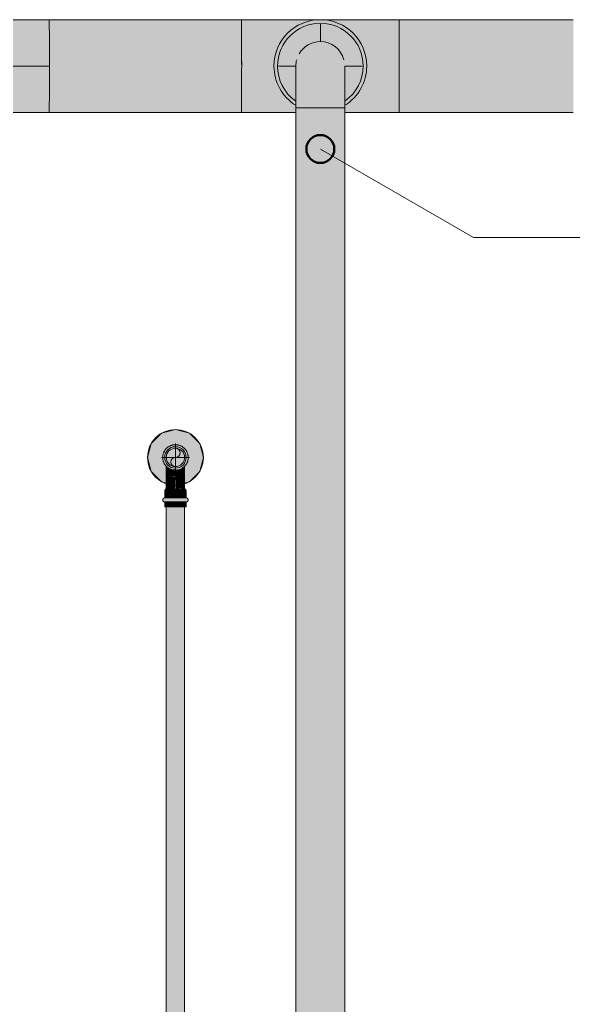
# Model space of a CAD drawing. Header units: inches. Extents: x -3385 to 41, y 7 to 1342.
# Drawn here: x -221.1 to -181.6, y 104.6 to 175 of the extents above; entities that cross this region are included whole.
import ezdxf

# ---------------------------------------------------------------- set-up
doc = ezdxf.new("R2010")
doc.units = ezdxf.units.IN
doc.header["$MEASUREMENT"] = 0
for name, color, linetype, lineweight in [('A-ANNO-NOTE', 131, 'Continuous', 9), ('G-ANNO-DIMS', 111, 'Continuous', 9), ('P-PIPE', 3, 'Continuous', 9), ('P-PIPE-CNTR', 3, 'Continuous', 9)]:
    doc.layers.add(name, color=color, linetype=linetype, lineweight=lineweight)

# ---------------------------------------------------------------- blocks, each defined once
blk = doc.blocks.new('Elbow - Welded - Generic - Standard-1141651-LOWER PARKING')
at = {"layer": 'P-PIPE'}
h = blk.add_hatch(color=256, dxfattribs=at)
h.paths.add_polyline_path([(-219.015, 174.932), (-219.017, 175.045), (-219.794, 175.045)], flags=0)
h.paths.add_polyline_path([(-219.81, 171.732), (-219.01, 171.732), (-219.015, 174.932), (-219.794, 175.045), (-224.998, 175.045), (-224.143, 174.932), (-223.325, 174.586), (-222.658, 174.074), (-222.131, 173.386), (-221.801, 172.588), (-221.688, 171.732), (-220.035, 171.732)], flags=0)
blk.add_hatch(color=256, dxfattribs=at).paths.add_polyline_path([(-219.017, 168.419), (-219.012, 169.39), (-219.01, 171.732), (-221.688, 171.732), (-221.697, 170.076), (-221.69, 168.427), (-220.106, 168.421)], flags=0)
at = {"layer": 'P-PIPE', "flags": 128}
for points in [[(-228.314, 171.732), (-228.312, 171.865), (-228.304, 171.997), (-228.29, 172.129), (-228.272, 172.26), (-228.248, 172.39), (-228.219, 172.52), (-228.185, 172.648), (-228.146, 172.774), (-228.102, 172.899), (-228.053, 173.022), (-227.999, 173.143), (-227.94, 173.262), (-227.876, 173.378), (-227.808, 173.492), (-227.736, 173.603), (-227.659, 173.711), (-227.577, 173.815), (-227.492, 173.917), (-227.403, 174.015), (-227.31, 174.109), (-227.213, 174.199), (-227.112, 174.286), (-227.008, 174.368), (-226.901, 174.446), (-226.791, 174.52), (-226.678, 174.589), (-226.563, 174.654), (-226.445, 174.714), (-226.324, 174.77), (-226.202, 174.82), (-226.077, 174.866), (-225.951, 174.906), (-225.824, 174.942), (-225.695, 174.972), (-225.564, 174.997), (-225.433, 175.017), (-225.302, 175.032), (-225.17, 175.041), (-225.037, 175.045), (-225.001, 175.045)], [(-225.001, 175.045), (-224.997, 175.045), (-224.982, 175.045), (-224.958, 175.045), (-224.925, 175.045), (-224.882, 175.045), (-224.829, 175.045), (-224.768, 175.045), (-224.697, 175.045), (-224.617, 175.045), (-224.528, 175.045), (-224.43, 175.045), (-224.324, 175.045), (-224.209, 175.045), (-224.085, 175.045), (-223.954, 175.045), (-223.815, 175.045), (-223.667, 175.045), (-223.513, 175.045), (-223.351, 175.045), (-223.183, 175.045), (-223.007, 175.045), (-222.825, 175.045), (-222.638, 175.045), (-222.444, 175.045), (-222.245, 175.045), (-222.04, 175.045), (-221.831, 175.045), (-221.617, 175.045), (-221.399, 175.045), (-221.178, 175.045), (-220.952, 175.045), (-220.724, 175.045), (-220.493, 175.045), (-220.259, 175.045), (-220.024, 175.045), (-219.787, 175.045), (-219.548, 175.045), (-219.309, 175.045), (-219.069, 175.045), (-219.017, 175.045)], [(-224.994, 168.419), (-225.001, 168.419), (-225.001, 168.419)], [(-219.017, 168.419), (-219.257, 168.419), (-219.496, 168.419), (-219.735, 168.419), (-219.972, 168.419), (-220.208, 168.419), (-220.442, 168.419), (-220.674, 168.419), (-220.903, 168.419), (-221.129, 168.419), (-221.351, 168.419), (-221.57, 168.419), (-221.697, 168.419)]]:
    blk.add_lwpolyline(points, dxfattribs=at)
at = {"layer": 'P-PIPE'}
for start_param, end_param in [(4.712389, 6.283185), (3.141593, 4.712389)]:
    blk.add_ellipse((-219.017, 171.732), major_axis=(0, 3.313), ratio=0.002083, start_param=start_param, end_param=end_param, dxfattribs=at)
blk = doc.blocks.new('Victaulic-VicPress316-Elbow 90-45deg Style P568_P571 - Standard-523083-LOWER PARKING')
at = {"layer": 'P-PIPE'}
for points in [[(-210.329, 142.892), (-210, 142.904), (-210, 142.976), (-210.542, 143.201), (-210.767, 143.743), (-210.542, 144.285), (-210, 144.509), (-210, 144.582), (-210.329, 144.594), (-210.619, 144.413), (-210.779, 144.208), (-210.849, 144.076), (-210.894, 143.901), (-210.912, 143.721), (-210.86, 143.564), (-210.849, 143.41), (-210.729, 143.201), (-210.619, 143.073), (-210.472, 142.974)], [(-210, 142.976), (-210.001, 143.085), (-210.17, 143.108), (-210.329, 143.173), (-210.467, 143.28), (-210.569, 143.414), (-210.635, 143.573), (-210.657, 143.744), (-210.635, 143.913), (-210.569, 144.072), (-210.465, 144.208), (-210.329, 144.312), (-210.17, 144.378), (-210, 144.401), (-210, 144.509), (-210.542, 144.285), (-210.767, 143.743), (-210.542, 143.201), (-210.16, 143.042)], [(-210, 142.831), (-209.833, 142.846), (-209.672, 142.892), (-209.382, 143.073), (-209.221, 143.278), (-209.151, 143.41), (-209.106, 143.584), (-209.089, 143.765), (-209.141, 143.922), (-209.151, 144.076), (-209.271, 144.285), (-209.382, 144.413), (-209.672, 144.594), (-209.833, 144.639), (-210, 144.655), (-210, 144.509), (-209.458, 144.285), (-209.234, 143.743), (-209.458, 143.201), (-210, 142.976), (-210, 142.904)], [(-210, 142.976), (-209.458, 143.201), (-209.234, 143.743), (-209.458, 144.285), (-210, 144.509), (-210, 144.4), (-209.83, 144.378), (-209.671, 144.312), (-209.535, 144.208), (-209.431, 144.072), (-209.365, 143.913), (-209.343, 143.743), (-209.365, 143.573), (-209.431, 143.414), (-209.535, 143.278), (-209.671, 143.173), (-209.83, 143.108), (-210, 143.085), (-210, 143.037)], [(-210.658, 142.35), (-210, 142.362), (-210, 142.904), (-210.352, 142.905), (-210.62, 143.074), (-210.658, 143.118), (-210.658, 142.63)], [(-209.343, 142.35), (-209.352, 143.107), (-209.424, 143.044), (-209.672, 142.892), (-209.855, 142.844), (-210, 142.831), (-210, 142.35), (-209.353, 142.35)], [(-210.634, 141.487), (-210.513, 141.505), (-210.46, 141.517), (-210.43, 141.498), (-210.234, 141.499), (-210.159, 141.494), (-210, 141.522), (-210, 142.35), (-210.658, 142.35), (-210.646, 141.503), (-210.635, 141.487)], [(-209.427, 141.49), (-209.354, 141.504), (-209.343, 141.523), (-209.354, 142.35), (-210, 142.35), (-209.987, 141.519), (-209.825, 141.493), (-209.645, 141.503), (-209.57, 141.498), (-209.531, 141.52), (-209.431, 141.49)], [(-210.542, 140.852), (-210, 140.852), (-210, 141.304), (-210.767, 141.304), (-210.753, 140.852), (-210.598, 140.852)], [(-210.166, 141.304), (-210, 141.304), (-210.013, 141.519), (-210.175, 141.493), (-210.356, 141.503), (-210.43, 141.498), (-210.47, 141.52), (-210.593, 141.49), (-210.643, 141.498), (-210.658, 141.521), (-210.719, 141.443), (-210.755, 141.366), (-210.755, 141.304), (-210.246, 141.304)], [(-209.798, 141.304), (-209.234, 141.304), (-209.247, 141.383), (-209.344, 141.519), (-209.382, 141.49), (-209.477, 141.502), (-209.54, 141.517), (-209.578, 141.499), (-209.775, 141.498), (-209.886, 141.502), (-210, 141.522), (-210, 141.304), (-209.835, 141.304)], [(-209.402, 140.852), (-209.234, 140.852), (-209.247, 141.304), (-210, 141.304), (-210, 140.852), (-209.458, 140.852)], [(-210.711, 140.561), (-210, 140.561), (-210, 140.852), (-210.767, 140.852), (-210.86, 140.8), (-210.912, 140.707), (-210.849, 140.606), (-210.767, 140.561), (-210.712, 140.561)], [(-210.329, 140.223), (-210, 140.223), (-210, 140.561), (-210.767, 140.561), (-210.767, 140.223), (-210.407, 140.223)], [(-209.528, 140.561), (-209.234, 140.561), (-209.135, 140.615), (-209.089, 140.707), (-209.151, 140.806), (-209.234, 140.852), (-210, 140.852), (-210, 140.561), (-209.549, 140.561)], [(-209.402, 140.223), (-209.234, 140.223), (-209.247, 140.561), (-210, 140.561), (-210, 140.223), (-209.458, 140.223)]]:
    blk.add_hatch(color=256, dxfattribs=at).paths.add_polyline_path(points, flags=0)
for p, q in [((-209.344, 143.776), (-209.343, 143.75)), ((-210.658, 142.35), (-210.658, 141.456)), ((-209.343, 141.459), (-209.343, 142.35)), ((-210.767, 141.304), (-210.767, 140.852)), ((-209.234, 140.852), (-209.234, 141.304)), ((-210, 140.852), (-210.767, 140.852)), ((-210.767, 140.561), (-210.767, 140.223)), ((-210, 140.561), (-210.767, 140.561)), ((-209.234, 140.852), (-210, 140.852)), ((-209.234, 140.561), (-210, 140.561)), ((-209.234, 140.223), (-209.234, 140.561)), ((-210.767, 140.223), (-210, 140.223)), ((-210, 140.223), (-209.234, 140.223))]:
    blk.add_line(p, q, dxfattribs=at)
at = {"layer": 'P-PIPE', "flags": 128}
for points in [[(-210, 144.655), (-210.037, 144.654), (-210.073, 144.652), (-210.109, 144.648), (-210.146, 144.643), (-210.181, 144.637), (-210.217, 144.629), (-210.252, 144.619), (-210.287, 144.609), (-210.322, 144.596), (-210.355, 144.583), (-210.389, 144.568), (-210.421, 144.552), (-210.453, 144.534), (-210.485, 144.515), (-210.515, 144.496), (-210.545, 144.474), (-210.574, 144.452), (-210.602, 144.428), (-210.629, 144.404), (-210.655, 144.378), (-210.679, 144.352), (-210.703, 144.324), (-210.726, 144.295), (-210.747, 144.266), (-210.768, 144.236), (-210.787, 144.204), (-210.805, 144.173), (-210.821, 144.14), (-210.836, 144.107), (-210.85, 144.073), (-210.863, 144.039), (-210.874, 144.004), (-210.884, 143.969), (-210.892, 143.934), (-210.899, 143.898), (-210.904, 143.862), (-210.909, 143.825), (-210.911, 143.789), (-210.912, 143.753), (-210.912, 143.716), (-210.91, 143.68), (-210.907, 143.643), (-210.902, 143.607), (-210.896, 143.571), (-210.888, 143.536), (-210.879, 143.5), (-210.869, 143.465), (-210.857, 143.431), (-210.844, 143.397), (-210.83, 143.363), (-210.814, 143.33), (-210.797, 143.298), (-210.778, 143.267), (-210.758, 143.236), (-210.738, 143.206), (-210.716, 143.177), (-210.692, 143.149), (-210.668, 143.122), (-210.643, 143.095), (-210.616, 143.07), (-210.589, 143.046), (-210.561, 143.023), (-210.531, 143.001), (-210.501, 142.981), (-210.47, 142.961), (-210.439, 142.943), (-210.406, 142.926), (-210.373, 142.911), (-210.34, 142.896), (-210.306, 142.883), (-210.271, 142.872), (-210.236, 142.862), (-210.201, 142.853), (-210.165, 142.846), (-210.129, 142.84), (-210.093, 142.836), (-210.056, 142.833), (-210.02, 142.831), (-210, 142.831)], [(-210, 142.831), (-209.964, 142.832), (-209.927, 142.834), (-209.891, 142.837), (-209.855, 142.842), (-209.819, 142.849), (-209.783, 142.857), (-209.748, 142.866), (-209.713, 142.877), (-209.679, 142.889), (-209.645, 142.903), (-209.612, 142.918), (-209.579, 142.934), (-209.547, 142.951), (-209.516, 142.97), (-209.485, 142.99), (-209.456, 143.011), (-209.427, 143.034), (-209.399, 143.057), (-209.372, 143.082), (-209.346, 143.107), (-209.321, 143.134), (-209.297, 143.162), (-209.275, 143.19), (-209.253, 143.22), (-209.233, 143.25), (-209.214, 143.281), (-209.196, 143.313), (-209.179, 143.345), (-209.164, 143.379), (-209.15, 143.412), (-209.138, 143.447), (-209.127, 143.481), (-209.117, 143.516), (-209.108, 143.552), (-209.102, 143.588), (-209.096, 143.624), (-209.092, 143.66), (-209.089, 143.696), (-209.088, 143.733), (-209.089, 143.769), (-209.09, 143.806), (-209.094, 143.842), (-209.098, 143.878), (-209.105, 143.914), (-209.112, 143.95), (-209.121, 143.985), (-209.132, 144.02), (-209.143, 144.055), (-209.156, 144.089), (-209.171, 144.122), (-209.187, 144.155), (-209.204, 144.187), (-209.222, 144.219), (-209.242, 144.25), (-209.263, 144.28), (-209.285, 144.309), (-209.308, 144.337), (-209.332, 144.364), (-209.358, 144.39), (-209.384, 144.415), (-209.412, 144.439), (-209.44, 144.462), (-209.469, 144.484), (-209.499, 144.505), (-209.53, 144.524), (-209.562, 144.542), (-209.594, 144.559), (-209.627, 144.575), (-209.661, 144.589), (-209.695, 144.602), (-209.729, 144.614), (-209.764, 144.624), (-209.8, 144.633), (-209.836, 144.64), (-209.872, 144.646), (-209.908, 144.65), (-209.944, 144.653), (-209.981, 144.655), (-210, 144.655)], [(-210.658, 143.741), (-210.658, 143.743), (-210.658, 143.743)], [(-210.658, 142.35), (-210.658, 142.406), (-210.658, 142.461), (-210.658, 142.517), (-210.658, 142.572), (-210.658, 142.627), (-210.658, 142.681), (-210.658, 142.735), (-210.658, 142.788), (-210.658, 142.841), (-210.658, 142.892), (-210.658, 142.943), (-210.658, 142.993), (-210.658, 143.042), (-210.658, 143.09), (-210.658, 143.118)], [(-209.343, 143.118), (-209.343, 143.102), (-209.343, 143.055), (-209.343, 143.006), (-209.343, 142.957), (-209.343, 142.906), (-209.343, 142.855), (-209.343, 142.802), (-209.343, 142.749), (-209.343, 142.696), (-209.343, 142.641), (-209.343, 142.587), (-209.343, 142.531), (-209.343, 142.476), (-209.343, 142.421), (-209.343, 142.365), (-209.343, 142.35)], [(-210.767, 141.304), (-210.767, 141.315), (-210.766, 141.326), (-210.765, 141.336), (-210.763, 141.347), (-210.761, 141.358), (-210.759, 141.369), (-210.756, 141.379), (-210.753, 141.39), (-210.749, 141.4), (-210.745, 141.41), (-210.741, 141.42), (-210.736, 141.43), (-210.731, 141.439), (-210.725, 141.449), (-210.719, 141.458), (-210.713, 141.467), (-210.706, 141.475), (-210.699, 141.483), (-210.692, 141.492), (-210.684, 141.499), (-210.676, 141.507), (-210.668, 141.514), (-210.659, 141.521), (-210.658, 141.522)], [(-209.343, 141.522), (-209.334, 141.515), (-209.326, 141.508), (-209.318, 141.501), (-209.31, 141.493), (-209.303, 141.485), (-209.296, 141.477), (-209.289, 141.468), (-209.282, 141.459), (-209.276, 141.45), (-209.271, 141.441), (-209.265, 141.431), (-209.261, 141.422), (-209.256, 141.412), (-209.252, 141.402), (-209.248, 141.391), (-209.245, 141.381), (-209.242, 141.371), (-209.24, 141.36), (-209.238, 141.349), (-209.236, 141.338), (-209.235, 141.328), (-209.234, 141.317), (-209.234, 141.306), (-209.234, 141.304)], [(-210.767, 140.561), (-210.773, 140.561), (-210.778, 140.562), (-210.784, 140.562), (-210.79, 140.563), (-210.796, 140.564), (-210.801, 140.565), (-210.807, 140.567), (-210.813, 140.569), (-210.818, 140.571), (-210.823, 140.573), (-210.829, 140.575), (-210.834, 140.578), (-210.839, 140.581), (-210.844, 140.584), (-210.849, 140.587), (-210.854, 140.59), (-210.858, 140.594), (-210.863, 140.597), (-210.867, 140.601), (-210.871, 140.605), (-210.875, 140.61), (-210.879, 140.614), (-210.883, 140.619), (-210.886, 140.623), (-210.889, 140.628), (-210.892, 140.633), (-210.895, 140.638), (-210.898, 140.643), (-210.9, 140.649), (-210.902, 140.654), (-210.904, 140.66), (-210.906, 140.665), (-210.908, 140.671), (-210.909, 140.676), (-210.91, 140.682), (-210.911, 140.688), (-210.912, 140.694), (-210.912, 140.699), (-210.912, 140.705), (-210.912, 140.711), (-210.912, 140.717), (-210.911, 140.723), (-210.911, 140.728), (-210.91, 140.734), (-210.908, 140.74), (-210.907, 140.745), (-210.905, 140.751), (-210.903, 140.757), (-210.901, 140.762), (-210.899, 140.767), (-210.897, 140.773), (-210.894, 140.778), (-210.891, 140.783), (-210.888, 140.788), (-210.884, 140.792), (-210.881, 140.797), (-210.877, 140.802), (-210.873, 140.806), (-210.869, 140.81), (-210.865, 140.814), (-210.861, 140.818), (-210.856, 140.822), (-210.852, 140.825), (-210.847, 140.828), (-210.842, 140.831), (-210.837, 140.834), (-210.832, 140.837), (-210.826, 140.84), (-210.821, 140.842), (-210.816, 140.844), (-210.81, 140.846), (-210.804, 140.847), (-210.799, 140.849), (-210.793, 140.85), (-210.787, 140.851), (-210.782, 140.852), (-210.776, 140.852), (-210.77, 140.852), (-210.767, 140.852)], [(-210, 140.852), (-210.031, 140.852), (-210.062, 140.852), (-210.092, 140.852), (-210.122, 140.852), (-210.153, 140.852), (-210.182, 140.852), (-210.212, 140.852), (-210.241, 140.852), (-210.27, 140.852), (-210.299, 140.852), (-210.327, 140.852), (-210.354, 140.852), (-210.381, 140.852), (-210.407, 140.852), (-210.433, 140.852), (-210.458, 140.852), (-210.482, 140.852), (-210.506, 140.852), (-210.528, 140.852), (-210.55, 140.852), (-210.571, 140.852), (-210.591, 140.852), (-210.61, 140.852), (-210.628, 140.852), (-210.645, 140.852), (-210.661, 140.852), (-210.676, 140.852), (-210.69, 140.852), (-210.703, 140.852), (-210.715, 140.852), (-210.725, 140.852), (-210.735, 140.852), (-210.743, 140.852), (-210.75, 140.852), (-210.756, 140.852), (-210.76, 140.852), (-210.764, 140.852), (-210.766, 140.852), (-210.767, 140.852), (-210.767, 140.852)], [(-210.767, 140.852), (-210.766, 140.852), (-210.764, 140.852), (-210.761, 140.852), (-210.757, 140.852), (-210.751, 140.852), (-210.745, 140.852), (-210.737, 140.852), (-210.728, 140.852)], [(-210.725, 140.561), (-210.735, 140.561), (-210.743, 140.561), (-210.75, 140.561), (-210.756, 140.561), (-210.76, 140.561), (-210.764, 140.561), (-210.766, 140.561), (-210.767, 140.561), (-210.767, 140.561)], [(-210.767, 140.561), (-210.766, 140.561), (-210.764, 140.561), (-210.761, 140.561), (-210.757, 140.561), (-210.751, 140.561), (-210.745, 140.561), (-210.737, 140.561), (-210.728, 140.561), (-210.718, 140.561), (-210.706, 140.561), (-210.694, 140.561), (-210.68, 140.561), (-210.665, 140.561), (-210.65, 140.561), (-210.633, 140.561), (-210.615, 140.561), (-210.596, 140.561), (-210.577, 140.561), (-210.556, 140.561), (-210.534, 140.561), (-210.512, 140.561), (-210.489, 140.561), (-210.465, 140.561), (-210.44, 140.561), (-210.414, 140.561), (-210.388, 140.561), (-210.362, 140.561), (-210.334, 140.561), (-210.306, 140.561), (-210.278, 140.561), (-210.249, 140.561), (-210.22, 140.561), (-210.19, 140.561), (-210.161, 140.561), (-210.131, 140.561), (-210.1, 140.561), (-210.07, 140.561), (-210.039, 140.561), (-210.009, 140.561), (-210, 140.561)], [(-209.234, 140.852), (-209.234, 140.852), (-209.236, 140.852), (-209.239, 140.852), (-209.244, 140.852), (-209.249, 140.852), (-209.256, 140.852), (-209.264, 140.852), (-209.273, 140.852), (-209.283, 140.852), (-209.294, 140.852), (-209.307, 140.852), (-209.32, 140.852), (-209.335, 140.852), (-209.351, 140.852), (-209.368, 140.852), (-209.385, 140.852), (-209.404, 140.852), (-209.424, 140.852), (-209.445, 140.852), (-209.466, 140.852), (-209.489, 140.852), (-209.512, 140.852), (-209.536, 140.852), (-209.561, 140.852), (-209.586, 140.852), (-209.612, 140.852), (-209.639, 140.852), (-209.666, 140.852), (-209.694, 140.852), (-209.723, 140.852), (-209.751, 140.852), (-209.781, 140.852), (-209.81, 140.852), (-209.84, 140.852), (-209.87, 140.852), (-209.9, 140.852), (-209.931, 140.852), (-209.961, 140.852), (-209.992, 140.852), (-210, 140.852)], [(-210, 140.561), (-209.97, 140.561), (-209.939, 140.561), (-209.909, 140.561), (-209.878, 140.561), (-209.848, 140.561), (-209.818, 140.561), (-209.788, 140.561), (-209.759, 140.561), (-209.73, 140.561), (-209.702, 140.561), (-209.674, 140.561), (-209.646, 140.561), (-209.619, 140.561), (-209.593, 140.561), (-209.567, 140.561), (-209.543, 140.561), (-209.518, 140.561), (-209.495, 140.561), (-209.472, 140.561), (-209.45, 140.561), (-209.43, 140.561), (-209.41, 140.561), (-209.39, 140.561), (-209.372, 140.561), (-209.355, 140.561), (-209.339, 140.561), (-209.324, 140.561), (-209.31, 140.561), (-209.298, 140.561), (-209.286, 140.561), (-209.275, 140.561), (-209.266, 140.561), (-209.258, 140.561), (-209.251, 140.561), (-209.245, 140.561), (-209.24, 140.561), (-209.237, 140.561), (-209.235, 140.561), (-209.234, 140.561), (-209.234, 140.561)], [(-209.275, 140.852), (-209.266, 140.852), (-209.258, 140.852), (-209.251, 140.852), (-209.245, 140.852), (-209.24, 140.852), (-209.237, 140.852), (-209.235, 140.852), (-209.234, 140.852), (-209.234, 140.852)], [(-209.234, 140.561), (-209.234, 140.561), (-209.236, 140.561), (-209.239, 140.561), (-209.244, 140.561), (-209.249, 140.561), (-209.256, 140.561), (-209.264, 140.561), (-209.273, 140.561)], [(-209.234, 140.852), (-209.228, 140.852), (-209.222, 140.852), (-209.216, 140.851), (-209.211, 140.85), (-209.205, 140.849), (-209.199, 140.848), (-209.194, 140.847), (-209.188, 140.845), (-209.183, 140.843), (-209.177, 140.841), (-209.172, 140.838), (-209.167, 140.836), (-209.161, 140.833), (-209.156, 140.83), (-209.152, 140.827), (-209.147, 140.824), (-209.142, 140.82), (-209.138, 140.816), (-209.134, 140.812), (-209.129, 140.808), (-209.125, 140.804), (-209.122, 140.8), (-209.118, 140.795), (-209.115, 140.79), (-209.111, 140.785), (-209.108, 140.78), (-209.105, 140.775), (-209.103, 140.77), (-209.1, 140.765), (-209.098, 140.76), (-209.096, 140.754), (-209.094, 140.749), (-209.093, 140.743), (-209.091, 140.737), (-209.09, 140.732), (-209.09, 140.726), (-209.089, 140.72), (-209.088, 140.714), (-209.088, 140.708), (-209.088, 140.703), (-209.089, 140.697), (-209.089, 140.691), (-209.09, 140.685), (-209.091, 140.679), (-209.092, 140.674), (-209.094, 140.668), (-209.095, 140.663), (-209.097, 140.657), (-209.099, 140.652), (-209.101, 140.646), (-209.104, 140.641), (-209.107, 140.636), (-209.11, 140.631), (-209.113, 140.626), (-209.116, 140.621), (-209.12, 140.617), (-209.123, 140.612), (-209.127, 140.608), (-209.131, 140.604), (-209.135, 140.6), (-209.14, 140.596), (-209.144, 140.592), (-209.149, 140.589), (-209.154, 140.585), (-209.159, 140.582), (-209.164, 140.579), (-209.169, 140.577), (-209.174, 140.574), (-209.18, 140.572), (-209.185, 140.57), (-209.191, 140.568), (-209.196, 140.566), (-209.202, 140.565), (-209.207, 140.564), (-209.213, 140.563), (-209.219, 140.562), (-209.225, 140.562), (-209.231, 140.561), (-209.234, 140.561)]]:
    blk.add_lwpolyline(points, dxfattribs=at)
at = {"layer": 'P-PIPE'}
for radius, start, end in [(0.767, 90, 270), (0.766, 270, 90)]:
    blk.add_arc((-210, 143.743), radius, start, end, dxfattribs=at)
blk = doc.blocks.new('Transition - Generic - Plumbing-CW-1142705-LOWER PARKING')
at = {"layer": 'P-PIPE'}
blk.add_hatch(color=256, dxfattribs=at).paths.add_polyline_path([(-197.694, 171.732), (-196.583, 171.732), (-196.816, 172.904), (-197.48, 173.898), (-198.473, 174.562), (-199.646, 174.795), (-200.817, 174.562), (-201.811, 173.898), (-202.475, 172.904), (-202.708, 171.732), (-201.396, 171.732), (-201.336, 172.185), (-201.145, 172.627), (-200.883, 172.97), (-200.475, 173.266), (-200.067, 173.426), (-199.645, 173.482), (-199.193, 173.422), (-198.75, 173.232), (-198.408, 172.969), (-198.111, 172.561), (-197.951, 172.154), (-197.896, 171.732)], flags=0)
h = blk.add_hatch(color=256, dxfattribs=at)
h.paths.add_polyline_path([(-201.392, 169.287), (-201.389, 171.179), (-201.409, 171.732), (-202.708, 171.732), (-202.475, 170.56), (-201.789, 169.552), (-201.396, 169.289)], flags=0)
h.paths.add_polyline_path([(-197.898, 169.287), (-197.48, 169.567), (-196.816, 170.56), (-196.583, 171.732), (-197.896, 171.732), (-197.901, 170.494), (-197.899, 169.464)], flags=0)
for radius, start, end in [(3.062, 0, 180), (3.063, 180, 234.49057), (3.062, 305.53081, 360)]:
    blk.add_arc((-199.645, 171.732), radius, start, end, dxfattribs=at)
blk = doc.blocks.new('Elbow - Welded - Generic - Standard-1142713-LOWER PARKING')
at = {"layer": 'P-PIPE'}
blk.add_hatch(color=256, dxfattribs=at).paths.add_polyline_path([(-201.396, 168.74), (-200.521, 168.743), (-199.646, 168.743), (-199.646, 173.482), (-200.099, 173.422), (-200.562, 173.215), (-200.883, 172.969), (-201.161, 172.607), (-201.336, 172.185), (-201.396, 171.732), (-201.388, 170.977), (-201.396, 170.123), (-201.396, 168.74)], flags=0)
h = blk.add_hatch(color=256, dxfattribs=at)
h.paths.add_polyline_path([(-197.896, 168.74), (-197.91, 171.845), (-197.959, 172.194), (-198.13, 172.607), (-198.408, 172.969), (-198.771, 173.247), (-199.193, 173.422), (-199.646, 173.482), (-199.646, 168.743), (-197.955, 168.741)], flags=0)
h.paths.add_polyline_path([(-199.193, 168.743), (-199.193, 168.743), (-199.121, 169.604)], flags=0)
at = {"layer": 'P-PIPE', "flags": 128}
for points in [[(-201.396, 171.732), (-201.396, 171.729), (-201.396, 171.722), (-201.396, 171.71), (-201.396, 171.694), (-201.396, 171.672), (-201.396, 171.646), (-201.396, 171.615), (-201.396, 171.58), (-201.396, 171.54), (-201.396, 171.495), (-201.396, 171.446), (-201.396, 171.393), (-201.396, 171.336), (-201.396, 171.274), (-201.396, 171.208), (-201.396, 171.138), (-201.396, 171.065), (-201.396, 170.988), (-201.396, 170.907), (-201.396, 170.822), (-201.396, 170.735), (-201.396, 170.644), (-201.396, 170.55), (-201.396, 170.453), (-201.396, 170.353), (-201.396, 170.251), (-201.396, 170.147), (-201.396, 170.04), (-201.396, 169.931), (-201.396, 169.82), (-201.396, 169.707), (-201.396, 169.593), (-201.396, 169.478), (-201.396, 169.361), (-201.396, 169.243), (-201.396, 169.125), (-201.396, 169.005), (-201.396, 168.886), (-201.396, 168.766), (-201.396, 168.74)], [(-197.896, 168.74), (-197.896, 168.86), (-197.896, 168.979), (-197.896, 169.099), (-197.896, 169.217), (-197.896, 169.335), (-197.896, 169.452), (-197.896, 169.568), (-197.896, 169.683), (-197.896, 169.796), (-197.896, 169.907), (-197.896, 170.016), (-197.896, 170.124), (-197.896, 170.229), (-197.896, 170.331), (-197.896, 170.432), (-197.896, 170.529), (-197.896, 170.624), (-197.896, 170.715), (-197.896, 170.804), (-197.896, 170.889), (-197.896, 170.97), (-197.896, 171.048), (-197.896, 171.123), (-197.896, 171.193), (-197.896, 171.26), (-197.896, 171.322), (-197.896, 171.381), (-197.896, 171.435), (-197.896, 171.485), (-197.896, 171.53), (-197.896, 171.571), (-197.896, 171.608), (-197.896, 171.64), (-197.896, 171.667), (-197.896, 171.689), (-197.896, 171.707), (-197.896, 171.72), (-197.896, 171.728), (-197.896, 171.732), (-197.896, 171.732)]]:
    blk.add_lwpolyline(points, dxfattribs=at)
at = {"layer": 'P-PIPE'}
for start, end in [(90, 150), (15, 90), (165, 180)]:
    blk.add_arc((-199.646, 171.732), 1.75, start, end, dxfattribs=at)
for start_param, end_param in [(1.570796, 3.141593), (0, 1.570796)]:
    blk.add_ellipse((-199.646, 168.74), major_axis=(1.75, 0), ratio=0.002088, start_param=start_param, end_param=end_param, dxfattribs=at)

msp = doc.modelspace()

# ---------------------------------------------------------------- hatches: boundary and pattern name
at = {"layer": 'A-ANNO-NOTE'}
h = msp.add_hatch(color=256, dxfattribs=at)
edge = h.paths.add_edge_path(flags=0)
edge.add_arc((-210, 143.743), 2, 0, 360)
msp.add_hatch(color=256, dxfattribs=at).paths.add_polyline_path([(-210, 141.743), (-209, 142.011), (-208.268, 142.743), (-208, 143.743), (-208.268, 144.743), (-209, 145.475), (-210, 145.743), (-211, 145.475), (-211.732, 144.743), (-212, 143.743), (-211.732, 142.743), (-211, 142.011)], flags=0)
at = {"layer": 'P-PIPE'}
for points in [[(-219.01, 171.732), (-205.268, 171.732), (-205.275, 175.045), (-219.017, 175.045), (-219.012, 173.885), (-219.01, 172.408)], [(-197.896, 168.934), (-197.303, 169.39), (-196.776, 170.076), (-196.445, 170.875), (-196.332, 171.732), (-196.445, 172.59), (-196.776, 173.389), (-197.303, 174.075), (-197.989, 174.601), (-198.788, 174.932), (-199.646, 175.045), (-200.503, 174.932), (-201.314, 174.592), (-201.988, 174.075), (-202.514, 173.389), (-202.845, 172.59), (-202.958, 171.732), (-202.845, 170.875), (-202.514, 170.076), (-201.988, 169.39), (-201.394, 168.934), (-201.406, 169.296), (-201.811, 169.567), (-202.475, 170.56), (-202.708, 171.732), (-202.475, 172.904), (-201.811, 173.898), (-200.817, 174.562), (-199.645, 174.795), (-198.473, 174.562), (-197.48, 173.898), (-196.816, 172.904), (-196.583, 171.732), (-196.821, 170.553), (-197.487, 169.562), (-197.898, 169.287), (-197.897, 169.046)], [(-181.564, 171.732), (-181.571, 175.045), (-194.015, 175.045), (-194.011, 174.069), (-194.009, 171.732), (-181.564, 171.732)], [(-208.811, 168.42), (-205.275, 168.42), (-205.27, 169.39), (-205.269, 171.732), (-219.01, 171.732), (-219.015, 168.42), (-217.548, 168.42)], [(-194.015, 168.42), (-181.571, 168.42), (-181.566, 169.39), (-181.564, 171.732), (-194.009, 171.732), (-194.015, 168.457)], [(-201.396, 69.128), (-200.308, 69.131), (-199.646, 69.131), (-199.646, 168.743), (-201.396, 168.74), (-201.396, 69.128)], [(-197.896, 69.128), (-197.896, 168.74), (-198.771, 168.743), (-199.646, 168.743), (-199.642, 69.131), (-197.899, 69.128)], [(-210, 143.085), (-209.83, 143.108), (-209.671, 143.173), (-209.535, 143.278), (-209.431, 143.414), (-209.365, 143.573), (-209.343, 143.743), (-209.365, 143.913), (-209.431, 144.072), (-209.535, 144.208), (-209.671, 144.312), (-209.83, 144.378), (-210, 144.4), (-210.17, 144.378), (-210.329, 144.312), (-210.465, 144.208), (-210.569, 144.072), (-210.635, 143.913), (-210.658, 143.743), (-210.635, 143.573), (-210.569, 143.414), (-210.465, 143.278), (-210.329, 143.173), (-210.17, 143.108)], [(-210, 69.909), (-210.003, 140.223), (-210.658, 140.223), (-210.658, 69.909), (-210.17, 69.909)], [(-210, 69.909), (-209.343, 69.91), (-209.346, 140.223), (-210, 140.223), (-210, 81.632)]]:
    msp.add_hatch(color=256, dxfattribs=at).paths.add_polyline_path(points, flags=0)
h = msp.add_hatch(color=256, dxfattribs=at)
h.paths.add_polyline_path([(-202.958, 171.732), (-202.885, 172.426), (-202.679, 173.065), (-202.534, 173.34), (-202.514, 173.389), (-202.452, 173.469), (-202.371, 173.616), (-201.98, 174.081), (-201.566, 174.431), (-201.109, 174.704), (-200.503, 174.932), (-200.425, 174.942), (-200.073, 175.013), (-199.645, 175.045), (-205.275, 175.045), (-205.27, 174.074), (-205.268, 171.732), (-203.201, 171.732)], flags=0)
h.paths.add_polyline_path([(-196.332, 171.732), (-194.009, 171.732), (-194.015, 175.045), (-199.645, 175.045), (-199.149, 175.008), (-198.659, 174.895), (-198.181, 174.704), (-197.723, 174.431), (-197.297, 174.069), (-196.919, 173.614), (-196.816, 173.44), (-196.756, 173.339), (-196.728, 173.272), (-196.612, 173.063), (-196.406, 172.425), (-196.369, 172.079)], flags=0)
h = msp.add_hatch(color=256, dxfattribs=at)
h.paths.add_polyline_path([(-205.269, 170.475), (-205.268, 170.475), (-205.269, 170.475)], flags=0)
h.paths.add_polyline_path([(-201.396, 168.419), (-201.396, 168.931), (-201.566, 169.033), (-201.992, 169.394), (-202.371, 169.848), (-202.475, 170.024), (-202.534, 170.124), (-202.563, 170.193), (-202.679, 170.4), (-202.885, 171.038), (-202.958, 171.732), (-205.268, 171.728), (-205.275, 168.419)], flags=0)
h.paths.add_polyline_path([(-197.896, 168.419), (-194.015, 168.419), (-194.011, 169.395), (-194.009, 171.732), (-196.332, 171.732), (-196.426, 170.977), (-196.612, 170.401), (-196.756, 170.125), (-196.776, 170.076), (-196.838, 169.995), (-196.919, 169.85), (-197.313, 169.382), (-197.723, 169.034), (-197.896, 168.93), (-197.896, 168.447)], flags=0)

# ---------------------------------------------------------------- linework, layer by layer
at = {"layer": 'A-ANNO-NOTE'}
for p, q in [((-211, 145.475), (-211.732, 144.743)), ((-210, 145.743), (-211, 145.475)), ((-209, 145.475), (-210, 145.743)), ((-208.268, 144.743), (-209, 145.475)), ((-211.732, 144.743), (-212, 143.743)), ((-208, 143.743), (-208.268, 144.743)), ((-212, 143.743), (-211.732, 142.743)), ((-208.268, 142.743), (-208, 143.743)), ((-211.732, 142.743), (-211, 142.011)), ((-209, 142.011), (-208.268, 142.743)), ((-211, 142.011), (-210, 141.743)), ((-210, 141.743), (-209, 142.011))]:
    msp.add_line(p, q, dxfattribs=at)
msp.add_circle((-210, 143.743), 2, dxfattribs=at)
at = {"layer": 'G-ANNO-DIMS'}
for p, q in [((-199.646, 165.8), (-188.699, 159.48)), ((-188.699, 159.48), (-180.033, 159.48))]:
    msp.add_line(p, q, dxfattribs=at)
at = {"layer": 'G-ANNO-DIMS', "lineweight": 50}
msp.add_circle((-199.646, 165.8), 1, dxfattribs=at)
at = {"layer": 'P-PIPE'}
for p, q in [((-205.275, 175.045), (-219.017, 175.045)), ((-194.015, 175.045), (-205.275, 175.045)), ((-181.571, 175.045), (-194.015, 175.045)), ((-201.396, 168.74), (-201.396, 69.128)), ((-197.896, 69.128), (-197.896, 168.74)), ((-219.017, 168.42), (-205.275, 168.42)), ((-205.275, 168.419), (-201.395, 168.419)), ((-197.896, 168.419), (-194.015, 168.419)), ((-194.015, 168.42), (-181.571, 168.42)), ((-210.658, 140.223), (-210.658, 69.909)), ((-209.343, 69.909), (-209.343, 140.223))]:
    msp.add_line(p, q, dxfattribs=at)
for centre, radius, start, end in [((-199.645, 171.732), 3.313, 0, 180), ((-199.645, 171.732), 3.313, 180, 237.97918), ((-199.645, 171.732), 3.313, 302.0194, 360), ((-210, 143.743), 0.657, 0, 180), ((-210, 144.072), 0.329, 270, 90), ((-210, 143.743), 0.657, 180, 0), ((-210, 143.414), 0.329, 90, 270)]:
    msp.add_arc(centre, radius, start, end, dxfattribs=at)
for centre, major_axis, ratio, start_param, end_param in [((-219.017, 171.732), (0, 3.312), 0.002083, 5.759924, 6.021386), ((-205.275, 171.732), (0, 3.313), 0.002083, 4.712389, 6.283185), ((-205.275, 171.732), (0, 3.312), 0.002083, 5.759924, 6.021386), ((-194.015, 171.732), (0, 3.313), 0.002083, 4.712389, 6.283185), ((-194.015, 171.732), (0, 3.313), 0.002083, 5.759924, 6.021386), ((-219.017, 171.732), (0, 3.313), 0.002083, 5.49796, 5.759587), ((-219.017, 171.732), (0, 3.312), 0.002083, 5.236082, 5.497787), ((-205.275, 171.732), (0, 3.313), 0.002083, 5.49796, 5.759587), ((-205.275, 171.732), (0, 3.312), 0.002083, 5.236082, 5.497787), ((-194.015, 171.732), (0, 3.313), 0.002083, 5.49796, 5.759587), ((-194.015, 171.732), (0, 3.313), 0.002083, 5.236082, 5.497787), ((-219.017, 171.732), (0, 3.313), 0.002083, 4.97423, 5.235988), ((-205.275, 171.732), (0, 3.313), 0.002083, 4.97423, 5.235988), ((-194.015, 171.732), (0, 3.313), 0.002083, 4.97423, 5.235988), ((-219.017, 171.732), (0, 3.312), 0.002083, 4.712389, 4.974188), ((-205.275, 171.732), (0, 3.313), 0.002083, 4.712389, 4.974188), ((-194.015, 171.732), (0, 3.312), 0.002083, 4.712389, 4.974188), ((-219.017, 171.732), (0, 3.313), 0.002083, 4.45059, 4.712389), ((-205.275, 171.732), (0, 3.313), 0.002083, 4.450628, 4.712389), ((-205.275, 171.732), (0, 3.312), 0.002083, 4.45059, 4.712389), ((-194.015, 171.732), (0, 3.313), 0.002083, 3.141593, 4.712389), ((-194.015, 171.732), (0, 3.313), 0.002083, 4.45059, 4.712389), ((-219.017, 171.732), (0, 3.312), 0.002083, 4.18879, 4.450548), ((-205.275, 171.732), (0, 3.313), 0.002083, 4.188871, 4.45059), ((-205.275, 171.732), (0, 3.313), 0.002083, 4.18879, 4.450548), ((-194.015, 171.732), (0, 3.313), 0.002083, 4.18879, 4.450548), ((-219.017, 171.732), (0, 3.312), 0.002083, 3.926991, 4.188696), ((-205.275, 171.732), (0, 3.313), 0.002083, 3.927124, 4.18879), ((-205.275, 171.732), (0, 3.313), 0.002083, 3.926991, 4.188696), ((-194.015, 171.732), (0, 3.312), 0.002083, 3.926991, 4.188696), ((-219.017, 171.732), (0, 3.312), 0.002083, 3.665191, 3.926818), ((-205.275, 171.732), (0, 3.313), 0.002083, 3.665403, 3.926991), ((-205.275, 171.732), (0, 3.313), 0.002083, 3.665191, 3.926818), ((-194.015, 171.732), (0, 3.313), 0.002083, 3.665191, 3.926818), ((-219.017, 171.732), (0, 3.313), 0.002083, 3.403392, 3.664854), ((-205.275, 171.732), (0, 3.313), 0.002083, 3.141593, 3.665191), ((-205.275, 171.732), (0, 3.313), 0.002083, 3.403392, 3.664854), ((-199.646, 168.74), (1.75, 0), 0.002088, 1.570796, 3.141593), ((-199.646, 168.74), (1.75, 0), 0.002088, 0, 1.570796), ((-194.015, 171.732), (0, 3.313), 0.002083, 3.403392, 3.664854)]:
    msp.add_ellipse(centre, major_axis=major_axis, ratio=ratio, start_param=start_param, end_param=end_param, dxfattribs=at)
at = {"layer": 'P-PIPE-CNTR'}
for p, q in [((-199.646, 173.482), (-199.646, 174.732)), ((-221.688, 171.732), (-219.001, 171.732)), ((-202.646, 171.732), (-201.396, 171.732)), ((-197.896, 171.732), (-196.646, 171.732)), ((-210, 142.743), (-210, 144.743)), ((-211, 143.743), (-209, 143.743))]:
    msp.add_line(p, q, dxfattribs=at)

# ---------------------------------------------------------------- block references
at = {"layer": 'P-PIPE'}
for name in ['Elbow - Welded - Generic - Standard-1141651-LOWER PARKING', 'Transition - Generic - Plumbing-CW-1142705-LOWER PARKING', 'Elbow - Welded - Generic - Standard-1142713-LOWER PARKING', 'Victaulic-VicPress316-Elbow 90-45deg Style P568_P571 - Standard-523083-LOWER PARKING']:
    msp.add_blockref(name, (0, 0), dxfattribs=at)

doc.saveas('drawing.dxf')
